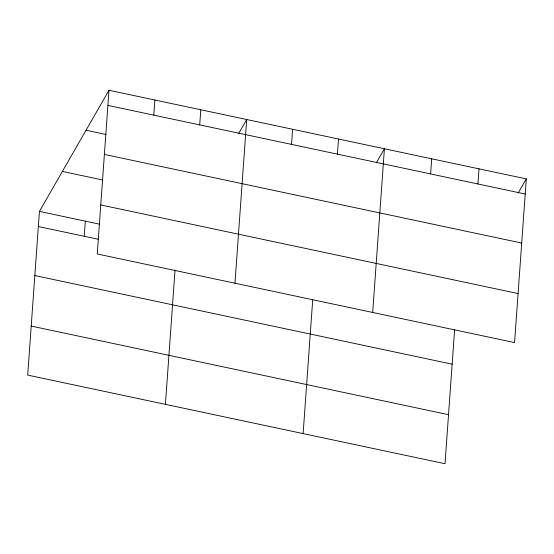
<?xml version="1.0" encoding="UTF-8"?>
<svg xmlns="http://www.w3.org/2000/svg" width="554" height="554" viewBox="0 0 554 554"><rect width="100%" height="100%" fill="white"/><g stroke="black" fill="none" stroke-linecap="round" stroke-linejoin="round"><path stroke-width="0.83" d="M108.986 90.274L97.255 253.974L514.569 342.594L526.3 178.894L108.986 90.274L39.431 211.406L27.7 375.106L445.014 463.726L454.633 329.526M84.256 236.281L85.337 221.157M153.804 115.149L154.891 100.025M165.411 404.351L175.029 270.151M199.71 124.899L200.797 109.768M234.965 283.219L246.703 119.519L238.622 133.583M291.522 144.393L292.602 129.269M303.128 433.595L312.747 299.395M337.428 154.144L338.508 139.019M372.683 312.463L384.414 148.763L376.339 162.828M430.624 173.935L431.711 158.811M477.922 183.976L479.002 168.852M518.225 192.958L526.3 178.894M107.905 105.398L525.213 194.025M86.036 130.245L106.063 134.504M104.387 154.428L521.702 243.054M62.387 171.435L102.448 179.939M100.766 204.945L518.08 293.565M39.431 211.406L99.526 224.169M38.351 226.531L98.446 239.293M34.833 275.56L452.147 364.186M31.211 326.077L448.525 414.697"/></g></svg>
